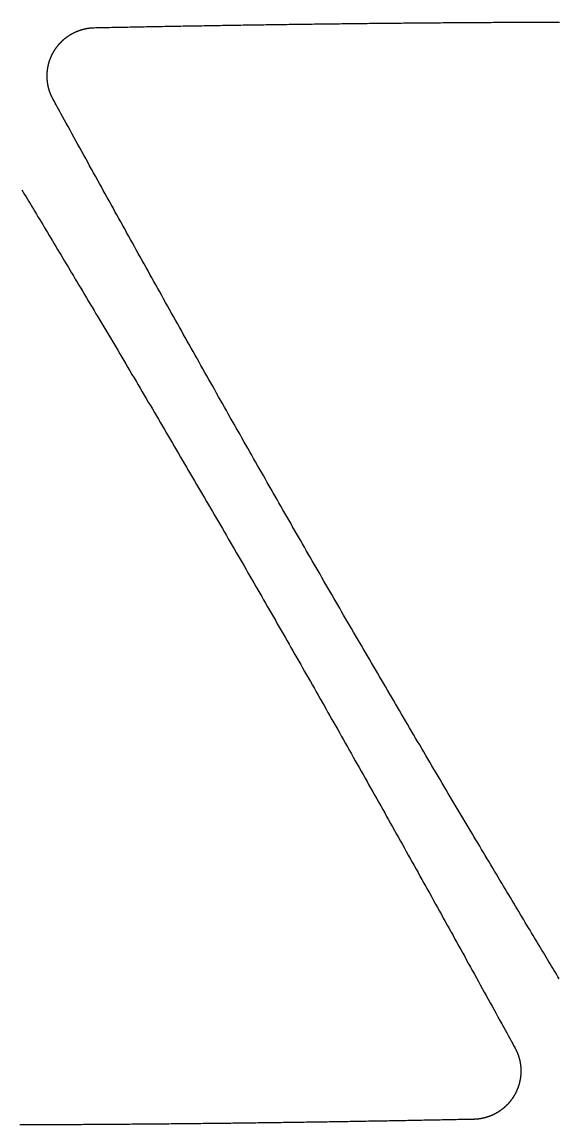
# Model space of a CAD drawing. Extents: x -3 to 136, y 0 to 121.
# Drawn here: x 52.1 to 64.88, y 62.04 to 88.28 of the extents above; entities that cross this region are included whole.
import ezdxf

# ---------------------------------------------------------------- set-up
doc = ezdxf.new("R2010")
doc.units = 0
doc.layers.get('0').update_dxf_attribs({"linetype": 'CONTINUOUS'})

msp = doc.modelspace()

# ---------------------------------------------------------------- linework, layer by layer
for points in [[(53.8164, 88.1485, 0), (53.8508, 88.1492, 0), (53.8991, 88.1502, 0), (53.955, 88.1513, 0), (54.0099, 88.1524, 0), (54.0647, 88.1535, 0), (54.12, 88.1546, 0), (54.1752, 88.1557, 0), (54.2303, 88.1568, 0), (54.2853, 88.1579, 0), (54.3402, 88.1589, 0), (54.3951, 88.16, 0), (54.4499, 88.1611, 0), (54.5048, 88.1622, 0), (54.5597, 88.1632, 0), (54.6146, 88.1643, 0), (54.6696, 88.1654, 0), (54.7246, 88.1664, 0), (54.7797, 88.1675, 0), (54.8346, 88.1685, 0), (54.8896, 88.1696, 0), (54.9446, 88.1706, 0), (54.9996, 88.1716, 0), (55.0545, 88.1727, 0), (55.1094, 88.1737, 0), (55.1644, 88.1747, 0), (55.2193, 88.1758, 0), (55.2742, 88.1768, 0), (55.3291, 88.1778, 0), (55.384, 88.1788, 0), (55.4389, 88.1798, 0), (55.4938, 88.1808, 0), (55.5487, 88.1818, 0), (55.6036, 88.1828, 0), (55.6585, 88.1838, 0), (55.7134, 88.1848, 0), (55.7683, 88.1857, 0), (55.8232, 88.1867, 0), (55.8781, 88.1877, 0), (55.9329, 88.1887, 0), (55.9878, 88.1896, 0), (56.0427, 88.1906, 0), (56.0976, 88.1915, 0), (56.1525, 88.1925, 0), (56.2074, 88.1934, 0), (56.2624, 88.1944, 0), (56.3173, 88.1953, 0), (56.3722, 88.1962, 0), (56.4271, 88.1972, 0), (56.4821, 88.1981, 0), (56.537, 88.199, 0), (56.592, 88.1999, 0), (56.6469, 88.2009, 0), (56.7018, 88.2018, 0), (56.7567, 88.2027, 0), (56.8116, 88.2036, 0), (56.8665, 88.2045, 0), (56.9214, 88.2054, 0), (56.9762, 88.2062, 0), (57.0311, 88.2071, 0), (57.0859, 88.208, 0), (57.1407, 88.2089, 0), (57.1955, 88.2097, 0), (57.2503, 88.2106, 0), (57.3051, 88.2115, 0), (57.3599, 88.2123, 0), (57.4146, 88.2132, 0), (57.4694, 88.214, 0), (57.5242, 88.2148, 0), (57.5789, 88.2157, 0), (57.6336, 88.2165, 0), (57.6883, 88.2173, 0), (57.7431, 88.2182, 0), (57.7978, 88.219, 0), (57.8525, 88.2198, 0), (57.9072, 88.2206, 0), (57.9618, 88.2214, 0), (58.0165, 88.2222, 0), (58.0712, 88.223, 0), (58.1258, 88.2238, 0), (58.1805, 88.2245, 0), (58.2351, 88.2253, 0), (58.2898, 88.2261, 0), (58.3444, 88.2269, 0), (58.3991, 88.2276, 0), (58.4537, 88.2284, 0), (58.5083, 88.2291, 0), (58.5629, 88.2299, 0), (58.6175, 88.2306, 0), (58.6721, 88.2314, 0), (58.7267, 88.2321, 0), (58.7813, 88.2328, 0), (58.8359, 88.2336, 0), (58.8905, 88.2343, 0), (58.9451, 88.235, 0), (58.9997, 88.2357, 0), (59.0543, 88.2364, 0), (59.1089, 88.2371, 0), (59.1635, 88.2378, 0), (59.218, 88.2385, 0), (59.2726, 88.2392, 0), (59.3272, 88.2399, 0), (59.3818, 88.2405, 0), (59.4363, 88.2412, 0), (59.4909, 88.2419, 0), (59.5455, 88.2425, 0), (59.6001, 88.2432, 0), (59.6546, 88.2438, 0), (59.7092, 88.2445, 0), (59.7638, 88.2451, 0), (59.8183, 88.2458, 0), (59.8729, 88.2464, 0), (59.9275, 88.247, 0), (59.9821, 88.2476, 0), (60.0367, 88.2483, 0), (60.0912, 88.2489, 0), (60.1458, 88.2495, 0), (60.2004, 88.2501, 0), (60.255, 88.2507, 0), (60.3096, 88.2513, 0), (60.3642, 88.2518, 0), (60.4188, 88.2524, 0), (60.4734, 88.253, 0), (60.528, 88.2536, 0), (60.5826, 88.2541, 0), (60.6372, 88.2547, 0), (60.6918, 88.2553, 0), (60.7465, 88.2558, 0), (60.8011, 88.2564, 0), (60.8557, 88.2569, 0), (60.9104, 88.2574, 0), (60.965, 88.258, 0), (61.0197, 88.2585, 0), (61.0743, 88.259, 0), (61.129, 88.2595, 0), (61.1837, 88.26, 0), (61.2384, 88.2605, 0), (61.293, 88.261, 0), (61.3477, 88.2615, 0), (61.4024, 88.262, 0), (61.4572, 88.2625, 0), (61.5119, 88.263, 0), (61.5666, 88.2634, 0), (61.6213, 88.2639, 0), (61.6761, 88.2644, 0), (61.7308, 88.2648, 0), (61.7856, 88.2653, 0), (61.8404, 88.2657, 0), (61.8952, 88.2662, 0), (61.95, 88.2666, 0), (62.0048, 88.267, 0), (62.0596, 88.2675, 0), (62.1144, 88.2679, 0), (62.1693, 88.2683, 0), (62.2241, 88.2687, 0), (62.279, 88.2691, 0), (62.3338, 88.2695, 0), (62.3887, 88.2699, 0), (62.4436, 88.2703, 0), (62.4985, 88.2707, 0), (62.5533, 88.2711, 0), (62.6081, 88.2714, 0), (62.6629, 88.2718, 0), (62.7176, 88.2722, 0), (62.7723, 88.2725, 0), (62.827, 88.2729, 0), (62.8816, 88.2732, 0), (62.9362, 88.2735, 0), (62.9908, 88.2739, 0), (63.0454, 88.2742, 0), (63.0999, 88.2745, 0), (63.1544, 88.2748, 0), (63.2089, 88.2752, 0), (63.2633, 88.2755, 0), (63.3178, 88.2758, 0), (63.3721, 88.2761, 0), (63.4265, 88.2763, 0), (63.4809, 88.2766, 0), (63.5352, 88.2769, 0), (63.5895, 88.2772, 0), (63.6437, 88.2774, 0), (63.698, 88.2777, 0), (63.7522, 88.278, 0), (63.8064, 88.2782, 0), (63.8605, 88.2785, 0), (63.9147, 88.2787, 0), (63.9688, 88.2789, 0), (64.0229, 88.2792, 0), (64.077, 88.2794, 0), (64.131, 88.2796, 0), (64.1851, 88.2798, 0), (64.2391, 88.28, 0), (64.2931, 88.2802, 0), (64.347, 88.2804, 0), (64.401, 88.2806, 0), (64.4549, 88.2808, 0), (64.5088, 88.281, 0), (64.5627, 88.2812, 0), (64.6165, 88.2813, 0), (64.6704, 88.2815, 0), (64.7242, 88.2817, 0), (64.778, 88.2818, 0), (64.8318, 88.282, 0), (64.8855, 88.2821, 0)], [(52.8333, 86.4486, 0), (52.8308, 86.4532, 0), (52.8283, 86.4578, 0), (52.8258, 86.4625, 0), (52.8233, 86.4672, 0), (52.8209, 86.4718, 0), (52.8184, 86.4765, 0), (52.816, 86.4812, 0), (52.8137, 86.4859, 0), (52.8113, 86.4907, 0), (52.809, 86.4954, 0), (52.8067, 86.5001, 0), (52.8044, 86.5049, 0), (52.8021, 86.5096, 0), (52.7999, 86.5144, 0), (52.7976, 86.5192, 0), (52.7954, 86.524, 0), (52.7933, 86.5288, 0), (52.7911, 86.5336, 0), (52.789, 86.5384, 0), (52.7869, 86.5432, 0), (52.7848, 86.5481, 0), (52.7827, 86.5529, 0), (52.7807, 86.5578, 0), (52.7786, 86.5626, 0), (52.7766, 86.5675, 0), (52.7747, 86.5724, 0), (52.7727, 86.5773, 0), (52.7708, 86.5822, 0), (52.7689, 86.5871, 0), (52.767, 86.592, 0), (52.7651, 86.597, 0), (52.7633, 86.6019, 0), (52.7615, 86.6069, 0), (52.7597, 86.6118, 0), (52.7579, 86.6168, 0), (52.7562, 86.6217, 0), (52.7545, 86.6267, 0), (52.7528, 86.6317, 0), (52.7511, 86.6367, 0), (52.7494, 86.6417, 0), (52.7478, 86.6467, 0), (52.7462, 86.6518, 0), (52.7446, 86.6568, 0), (52.743, 86.6618, 0), (52.7415, 86.6669, 0), (52.74, 86.6719, 0), (52.7385, 86.677, 0), (52.737, 86.682, 0), (52.7356, 86.6871, 0), (52.7342, 86.6922, 0), (52.7328, 86.6973, 0), (52.7314, 86.7024, 0), (52.73, 86.7075, 0), (52.7287, 86.7126, 0), (52.7274, 86.7177, 0), (52.7261, 86.7228, 0), (52.7249, 86.728, 0), (52.7236, 86.7331, 0), (52.7224, 86.7382, 0), (52.7212, 86.7434, 0), (52.7201, 86.7485, 0), (52.7189, 86.7537, 0), (52.7178, 86.7588, 0), (52.7167, 86.764, 0), (52.7157, 86.7691, 0), (52.7146, 86.7743, 0), (52.7136, 86.7795, 0), (52.7126, 86.7847, 0), (52.7117, 86.7899, 0), (52.7107, 86.795, 0), (52.7098, 86.8002, 0), (52.7089, 86.8054, 0), (52.708, 86.8106, 0), (52.7072, 86.8158, 0), (52.7063, 86.821, 0), (52.7055, 86.8262, 0), (52.7048, 86.8314, 0), (52.704, 86.8367, 0), (52.7033, 86.8419, 0), (52.7026, 86.8471, 0), (52.7019, 86.8523, 0), (52.7012, 86.8576, 0), (52.7006, 86.8628, 0), (52.7, 86.868, 0), (52.6994, 86.8733, 0), (52.6989, 86.8785, 0), (52.6983, 86.8837, 0), (52.6978, 86.889, 0), (52.6973, 86.8942, 0), (52.6969, 86.8995, 0), (52.6964, 86.9047, 0), (52.696, 86.91, 0), (52.6956, 86.9153, 0), (52.6952, 86.9205, 0), (52.6949, 86.9258, 0), (52.6946, 86.931, 0), (52.6943, 86.9363, 0), (52.694, 86.9416, 0), (52.6938, 86.9468, 0), (52.6935, 86.9521, 0), (52.6934, 86.9574, 0), (52.6932, 86.9627, 0), (52.693, 86.9679, 0), (52.6929, 86.9732, 0), (52.6928, 86.9785, 0), (52.6927, 86.9838, 0), (52.6927, 86.989, 0), (52.6926, 86.9943, 0), (52.6926, 86.9996, 0), (52.6927, 87.0049, 0), (52.6927, 87.0102, 0), (52.6928, 87.0154, 0), (52.6929, 87.0207, 0), (52.693, 87.026, 0), (52.6931, 87.0312, 0), (52.6933, 87.0365, 0), (52.6935, 87.0418, 0), (52.6937, 87.0471, 0), (52.6939, 87.0523, 0), (52.6942, 87.0576, 0), (52.6945, 87.0628, 0), (52.6948, 87.0681, 0), (52.6951, 87.0733, 0), (52.6955, 87.0786, 0), (52.6959, 87.0839, 0), (52.6963, 87.0891, 0), (52.6967, 87.0943, 0), (52.6972, 87.0996, 0), (52.6976, 87.1048, 0), (52.6981, 87.1101, 0), (52.6987, 87.1153, 0), (52.6992, 87.1205, 0), (52.6998, 87.1258, 0), (52.7004, 87.131, 0), (52.701, 87.1362, 0), (52.7017, 87.1414, 0), (52.7023, 87.1466, 0), (52.703, 87.1519, 0), (52.7037, 87.1571, 0), (52.7045, 87.1623, 0), (52.7053, 87.1675, 0), (52.706, 87.1727, 0), (52.7069, 87.1779, 0), (52.7077, 87.1831, 0), (52.7085, 87.1882, 0), (52.7094, 87.1934, 0), (52.7103, 87.1986, 0), (52.7113, 87.2038, 0), (52.7122, 87.2089, 0), (52.7132, 87.2141, 0), (52.7142, 87.2193, 0), (52.7152, 87.2244, 0), (52.7163, 87.2296, 0), (52.7173, 87.2347, 0), (52.7184, 87.2399, 0), (52.7196, 87.245, 0), (52.7207, 87.2501, 0), (52.7219, 87.2553, 0), (52.7231, 87.2604, 0), (52.7243, 87.2655, 0), (52.7255, 87.2706, 0), (52.7268, 87.2757, 0), (52.728, 87.2808, 0), (52.7294, 87.2859, 0), (52.7307, 87.291, 0), (52.732, 87.2961, 0), (52.7334, 87.3011, 0), (52.7348, 87.3062, 0), (52.7362, 87.3113, 0), (52.7377, 87.3163, 0), (52.7391, 87.3214, 0), (52.7406, 87.3264, 0), (52.7422, 87.3315, 0), (52.7437, 87.3365, 0), (52.7453, 87.3415, 0), (52.7468, 87.3466, 0), (52.7484, 87.3516, 0), (52.7501, 87.3566, 0), (52.7517, 87.3616, 0), (52.7534, 87.3666, 0), (52.7551, 87.3716, 0), (52.7568, 87.3765, 0), (52.7586, 87.3815, 0), (52.7604, 87.3865, 0), (52.7621, 87.3914, 0), (52.764, 87.3964, 0), (52.7658, 87.4013, 0), (52.7677, 87.4063, 0), (52.7695, 87.4112, 0), (52.7715, 87.4161, 0), (52.7734, 87.421, 0), (52.7753, 87.4259, 0), (52.7773, 87.4308, 0), (52.7793, 87.4357, 0), (52.7813, 87.4406, 0), (52.7834, 87.4455, 0), (52.7854, 87.4503, 0), (52.7875, 87.4552, 0), (52.7896, 87.46, 0), (52.7918, 87.4648, 0), (52.7939, 87.4696, 0), (52.7961, 87.4744, 0), (52.7983, 87.4792, 0), (52.8005, 87.484, 0), (52.8027, 87.4888, 0), (52.805, 87.4935, 0), (52.8073, 87.4983, 0), (52.8096, 87.503, 0), (52.8119, 87.5078, 0), (52.8142, 87.5125, 0), (52.8166, 87.5172, 0), (52.819, 87.5219, 0), (52.8214, 87.5266, 0), (52.8238, 87.5312, 0), (52.8263, 87.5359, 0), (52.8287, 87.5405, 0), (52.8312, 87.5452, 0), (52.8337, 87.5498, 0), (52.8363, 87.5544, 0), (52.8388, 87.559, 0), (52.8414, 87.5636, 0), (52.844, 87.5682, 0), (52.8466, 87.5727, 0), (52.8492, 87.5773, 0), (52.8519, 87.5818, 0), (52.8546, 87.5863, 0), (52.8573, 87.5908, 0), (52.86, 87.5953, 0), (52.8627, 87.5998, 0), (52.8655, 87.6043, 0), (52.8683, 87.6088, 0), (52.8711, 87.6132, 0), (52.8739, 87.6177, 0), (52.8767, 87.6221, 0), (52.8796, 87.6265, 0), (52.8825, 87.6309, 0), (52.8854, 87.6353, 0), (52.8883, 87.6397, 0), (52.8912, 87.644, 0), (52.8942, 87.6484, 0), (52.8971, 87.6527, 0), (52.9001, 87.657, 0), (52.9032, 87.6613, 0), (52.9062, 87.6656, 0), (52.9093, 87.6699, 0), (52.9123, 87.6741, 0), (52.9154, 87.6784, 0), (52.9186, 87.6826, 0), (52.9217, 87.6868, 0), (52.9248, 87.6911, 0), (52.928, 87.6952, 0), (52.9312, 87.6994, 0), (52.9344, 87.7036, 0), (52.9377, 87.7077, 0), (52.9409, 87.7119, 0), (52.9442, 87.716, 0), (52.9475, 87.7201, 0), (52.9508, 87.7242, 0), (52.9541, 87.7283, 0), (52.9575, 87.7323, 0), (52.9608, 87.7364, 0), (52.9642, 87.7404, 0), (52.9676, 87.7444, 0), (52.971, 87.7484, 0), (52.9745, 87.7524, 0), (52.9779, 87.7564, 0), (52.9814, 87.7604, 0), (52.9849, 87.7643, 0), (52.9884, 87.7682, 0), (52.992, 87.7721, 0), (52.9955, 87.776, 0), (52.9991, 87.7799, 0), (53.0027, 87.7838, 0), (53.0063, 87.7876, 0), (53.0099, 87.7915, 0), (53.0135, 87.7953, 0), (53.0172, 87.7991, 0), (53.0209, 87.8029, 0), (53.0246, 87.8066, 0), (53.0283, 87.8104, 0), (53.032, 87.8141, 0), (53.0358, 87.8178, 0), (53.0395, 87.8215, 0), (53.0433, 87.8252, 0), (53.0471, 87.8289, 0), (53.0509, 87.8325, 0), (53.0548, 87.8362, 0), (53.0586, 87.8398, 0), (53.0625, 87.8434, 0), (53.0663, 87.8469, 0), (53.0702, 87.8505, 0), (53.0741, 87.854, 0), (53.0781, 87.8575, 0), (53.082, 87.861, 0), (53.0859, 87.8645, 0), (53.0899, 87.868, 0), (53.0939, 87.8714, 0), (53.0979, 87.8748, 0), (53.1019, 87.8782, 0), (53.1059, 87.8816, 0), (53.11, 87.885, 0), (53.114, 87.8883, 0), (53.1181, 87.8917, 0), (53.1222, 87.895, 0), (53.1263, 87.8983, 0), (53.1304, 87.9015, 0), (53.1346, 87.9048, 0), (53.1387, 87.908, 0), (53.1429, 87.9112, 0), (53.147, 87.9144, 0), (53.1512, 87.9176, 0), (53.1554, 87.9208, 0), (53.1596, 87.9239, 0), (53.1639, 87.927, 0), (53.1681, 87.9301, 0), (53.1724, 87.9332, 0), (53.1767, 87.9363, 0), (53.181, 87.9393, 0), (53.1853, 87.9423, 0), (53.1896, 87.9453, 0), (53.1939, 87.9483, 0), (53.1982, 87.9513, 0), (53.2026, 87.9542, 0), (53.207, 87.9571, 0), (53.2114, 87.96, 0), (53.2157, 87.9629, 0), (53.2202, 87.9658, 0), (53.2246, 87.9686, 0), (53.229, 87.9714, 0), (53.2335, 87.9742, 0), (53.2379, 87.977, 0), (53.2424, 87.9798, 0), (53.2469, 87.9825, 0), (53.2514, 87.9852, 0), (53.2559, 87.9879, 0), (53.2604, 87.9906, 0), (53.265, 87.9933, 0), (53.2695, 87.9959, 0), (53.2741, 87.9985, 0), (53.2787, 88.0011, 0), (53.2832, 88.0037, 0), (53.2878, 88.0062, 0), (53.2925, 88.0088, 0), (53.2971, 88.0113, 0), (53.3017, 88.0138, 0), (53.3064, 88.0162, 0), (53.311, 88.0187, 0), (53.3157, 88.0211, 0), (53.3204, 88.0235, 0), (53.3251, 88.0259, 0), (53.3298, 88.0283, 0), (53.3345, 88.0306, 0), (53.3392, 88.0329, 0), (53.344, 88.0352, 0), (53.3487, 88.0375, 0), (53.3535, 88.0398, 0), (53.3583, 88.042, 0), (53.3631, 88.0442, 0), (53.3679, 88.0464, 0), (53.3727, 88.0486, 0), (53.3775, 88.0507, 0), (53.3823, 88.0529, 0), (53.3872, 88.055, 0), (53.392, 88.0571, 0), (53.3969, 88.0591, 0), (53.4017, 88.0612, 0), (53.4066, 88.0632, 0), (53.4115, 88.0652, 0), (53.4164, 88.0671, 0), (53.4213, 88.0691, 0), (53.4262, 88.071, 0), (53.4311, 88.0729, 0), (53.436, 88.0748, 0), (53.441, 88.0766, 0), (53.4459, 88.0785, 0), (53.4509, 88.0803, 0), (53.4558, 88.0821, 0), (53.4608, 88.0838, 0), (53.4657, 88.0856, 0), (53.4707, 88.0873, 0), (53.4757, 88.089, 0), (53.4807, 88.0907, 0), (53.4857, 88.0923, 0), (53.4907, 88.0939, 0), (53.4957, 88.0955, 0), (53.5007, 88.0971, 0), (53.5057, 88.0987, 0), (53.5108, 88.1002, 0), (53.5158, 88.1017, 0), (53.5209, 88.1032, 0), (53.5259, 88.1046, 0), (53.531, 88.1061, 0), (53.536, 88.1075, 0), (53.5411, 88.1089, 0), (53.5462, 88.1102, 0), (53.5513, 88.1116, 0), (53.5564, 88.1129, 0), (53.5614, 88.1142, 0), (53.5665, 88.1155, 0), (53.5717, 88.1167, 0), (53.5768, 88.118, 0), (53.5819, 88.1192, 0), (53.587, 88.1203, 0), (53.5921, 88.1215, 0), (53.5973, 88.1226, 0), (53.6024, 88.1237, 0), (53.6075, 88.1248, 0), (53.6127, 88.1259, 0), (53.6178, 88.1269, 0), (53.623, 88.1279, 0), (53.6282, 88.1289, 0), (53.6333, 88.1299, 0), (53.6385, 88.1308, 0), (53.6437, 88.1317, 0), (53.6488, 88.1326, 0), (53.654, 88.1335, 0), (53.6592, 88.1343, 0), (53.6644, 88.1352, 0), (53.6696, 88.136, 0), (53.6748, 88.1367, 0), (53.68, 88.1375, 0), (53.6852, 88.1382, 0), (53.6904, 88.1389, 0), (53.6956, 88.1396, 0), (53.7009, 88.1402, 0), (53.7061, 88.1409, 0), (53.7113, 88.1415, 0), (53.7165, 88.1421, 0), (53.7218, 88.1426, 0), (53.727, 88.1431, 0), (53.7323, 88.1437, 0), (53.7375, 88.1441, 0), (53.7427, 88.1446, 0), (53.748, 88.145, 0), (53.7532, 88.1455, 0), (53.7585, 88.1458, 0), (53.7637, 88.1462, 0), (53.769, 88.1465, 0), (53.7743, 88.1469, 0), (53.7795, 88.1471, 0), (53.7848, 88.1474, 0), (53.7901, 88.1477, 0), (53.7953, 88.1479, 0), (53.8006, 88.1481, 0), (53.8059, 88.1482, 0), (53.8111, 88.1484, 0), (53.8164, 88.1485, 0)], [(64.8812, 65.5187, 0), (64.8522, 65.5668, 0), (64.8227, 65.6157, 0), (64.7928, 65.6653, 0), (64.7625, 65.7155, 0), (64.7318, 65.7665, 0), (64.7007, 65.8181, 0), (64.6691, 65.8704, 0), (64.6372, 65.9234, 0), (64.6048, 65.9771, 0), (64.5721, 66.0314, 0), (64.539, 66.0864, 0), (64.5055, 66.1421, 0), (64.4716, 66.1983, 0), (64.4374, 66.2553, 0), (64.4028, 66.3128, 0), (64.3678, 66.371, 0), (64.3324, 66.4297, 0), (64.2967, 66.4891, 0), (64.2606, 66.5491, 0), (64.2242, 66.6097, 0), (64.1874, 66.6709, 0), (64.1503, 66.7327, 0), (64.1129, 66.795, 0), (64.0751, 66.8579, 0), (64.037, 66.9214, 0), (63.9986, 66.9854, 0), (63.9598, 67.05, 0), (63.9207, 67.1152, 0), (63.8813, 67.1808, 0), (63.8416, 67.247, 0), (63.8016, 67.3138, 0), (63.7613, 67.381, 0), (63.7207, 67.4488, 0), (63.6798, 67.517, 0), (63.6386, 67.5858, 0), (63.5972, 67.6551, 0), (63.5554, 67.7248, 0), (63.5134, 67.795, 0), (63.4711, 67.8657, 0), (63.4285, 67.9369, 0), (63.3857, 68.0085, 0), (63.3426, 68.0806, 0), (63.2993, 68.1531, 0), (63.2557, 68.2261, 0), (63.2119, 68.2995, 0), (63.1678, 68.3733, 0), (63.1235, 68.4476, 0), (63.0789, 68.5222, 0), (63.0341, 68.5973, 0), (62.9891, 68.6728, 0), (62.9439, 68.7487, 0), (62.8984, 68.8249, 0), (62.8528, 68.9016, 0), (62.8069, 68.9786, 0), (62.7608, 69.056, 0), (62.7146, 69.1337, 0), (62.6681, 69.2118, 0), (62.6214, 69.2903, 0), (62.5746, 69.3691, 0), (62.5275, 69.4482, 0), (62.4803, 69.5277, 0), (62.4329, 69.6075, 0), (62.3853, 69.6876, 0), (62.3376, 69.768, 0), (62.2897, 69.8487, 0), (62.2416, 69.9297, 0), (62.1934, 70.011, 0), (62.1451, 70.0926, 0), (62.0965, 70.1745, 0), (62.0479, 70.2567, 0), (61.9991, 70.3391, 0), (61.9502, 70.4217, 0), (61.9014, 70.5043, 0), (61.8526, 70.5868, 0), (61.8038, 70.6692, 0), (61.7551, 70.7516, 0), (61.7065, 70.834, 0), (61.6579, 70.9162, 0), (61.6094, 70.9985, 0), (61.5609, 71.0806, 0), (61.5125, 71.1627, 0), (61.4641, 71.2448, 0), (61.4158, 71.3268, 0), (61.3675, 71.4088, 0), (61.3193, 71.4907, 0), (61.2711, 71.5726, 0), (61.2229, 71.6544, 0), (61.1748, 71.7361, 0), (61.1268, 71.8179, 0), (61.0788, 71.8995, 0), (61.0309, 71.9812, 0), (60.9829, 72.0628, 0), (60.9351, 72.1443, 0), (60.8872, 72.2259, 0), (60.8395, 72.3073, 0), (60.7917, 72.3888, 0), (60.744, 72.4702, 0), (60.6964, 72.5515, 0), (60.6487, 72.6329, 0), (60.6012, 72.7142, 0), (60.5536, 72.7954, 0), (60.5061, 72.8767, 0), (60.4587, 72.9579, 0), (60.4112, 73.039, 0), (60.3638, 73.1202, 0), (60.3165, 73.2013, 0), (60.2691, 73.2824, 0), (60.2219, 73.3635, 0), (60.1746, 73.4445, 0), (60.1274, 73.5255, 0), (60.0802, 73.6066, 0), (60.033, 73.6875, 0), (59.9859, 73.7685, 0), (59.9388, 73.8494, 0), (59.8917, 73.9304, 0), (59.8447, 74.0113, 0), (59.7977, 74.0922, 0), (59.7507, 74.173, 0), (59.7037, 74.2539, 0), (59.6568, 74.3348, 0), (59.6099, 74.4156, 0), (59.563, 74.4964, 0), (59.5162, 74.5772, 0), (59.4694, 74.6581, 0), (59.4226, 74.7389, 0), (59.3758, 74.8197, 0), (59.329, 74.9005, 0), (59.2823, 74.9813, 0), (59.2356, 75.0621, 0), (59.1889, 75.1428, 0), (59.1422, 75.2236, 0), (59.0955, 75.3044, 0), (59.0489, 75.3852, 0), (59.0023, 75.466, 0), (58.9557, 75.5468, 0), (58.9091, 75.6276, 0), (58.8625, 75.7084, 0), (58.816, 75.7892, 0), (58.7695, 75.87, 0), (58.7229, 75.9509, 0), (58.6764, 76.0317, 0), (58.6299, 76.1126, 0), (58.5834, 76.1934, 0), (58.537, 76.2743, 0), (58.4905, 76.3552, 0), (58.4441, 76.4361, 0), (58.3976, 76.517, 0), (58.3512, 76.598, 0), (58.3048, 76.6789, 0), (58.2584, 76.7599, 0), (58.212, 76.8409, 0), (58.1656, 76.9219, 0), (58.1192, 77.003, 0), (58.0728, 77.0841, 0), (58.0264, 77.1652, 0), (57.9801, 77.2463, 0), (57.9337, 77.3274, 0), (57.8873, 77.4086, 0), (57.841, 77.4898, 0), (57.7946, 77.571, 0), (57.7482, 77.6523, 0), (57.7019, 77.7336, 0), (57.6555, 77.8149, 0), (57.6092, 77.8963, 0), (57.5628, 77.9777, 0), (57.5164, 78.0591, 0), (57.4701, 78.1406, 0), (57.4237, 78.2221, 0), (57.3773, 78.3037, 0), (57.331, 78.3853, 0), (57.2846, 78.4669, 0), (57.2382, 78.5486, 0), (57.1918, 78.6303, 0), (57.1454, 78.7121, 0), (57.099, 78.7939, 0), (57.0526, 78.8758, 0), (57.0062, 78.9577, 0), (56.9598, 79.0396, 0), (56.9133, 79.1217, 0), (56.8669, 79.2037, 0), (56.8204, 79.2858, 0), (56.774, 79.368, 0), (56.7275, 79.4502, 0), (56.681, 79.5325, 0), (56.6345, 79.6148, 0), (56.588, 79.6972, 0), (56.5414, 79.7797, 0), (56.4949, 79.8622, 0), (56.4483, 79.9448, 0), (56.4017, 80.0274, 0), (56.3551, 80.1101, 0), (56.3085, 80.1929, 0), (56.2619, 80.2757, 0), (56.2152, 80.3586, 0), (56.1686, 80.4416, 0), (56.1219, 80.5246, 0), (56.0751, 80.6077, 0), (56.0284, 80.6909, 0), (55.9817, 80.7741, 0), (55.9349, 80.8574, 0), (55.8881, 80.9408, 0), (55.8413, 81.0243, 0), (55.7944, 81.1078, 0), (55.7475, 81.1914, 0), (55.7006, 81.2751, 0), (55.6537, 81.3589, 0), (55.6069, 81.4425, 0), (55.5601, 81.5262, 0), (55.5133, 81.6097, 0), (55.4666, 81.6933, 0), (55.4199, 81.7767, 0), (55.3733, 81.8602, 0), (55.3267, 81.9436, 0), (55.2802, 82.0269, 0), (55.2337, 82.1102, 0), (55.1872, 82.1935, 0), (55.1407, 82.2768, 0), (55.0943, 82.36, 0), (55.0479, 82.4433, 0), (55.0015, 82.5265, 0), (54.9552, 82.6097, 0), (54.9089, 82.6929, 0), (54.8625, 82.7761, 0), (54.8163, 82.8593, 0), (54.77, 82.9425, 0), (54.7237, 83.0257, 0), (54.6775, 83.1089, 0), (54.6312, 83.1921, 0), (54.585, 83.2754, 0), (54.5387, 83.3586, 0), (54.4925, 83.4419, 0), (54.4463, 83.5253, 0), (54.4001, 83.6086, 0), (54.3538, 83.692, 0), (54.3076, 83.7754, 0), (54.2613, 83.8589, 0), (54.2151, 83.9424, 0), (54.1688, 84.026, 0), (54.1225, 84.1096, 0), (54.0762, 84.1932, 0), (54.0299, 84.277, 0), (53.9836, 84.3608, 0), (53.9372, 84.4446, 0), (53.8908, 84.5285, 0), (53.8444, 84.6125, 0), (53.798, 84.6966, 0), (53.7515, 84.7808, 0), (53.705, 84.865, 0), (53.6585, 84.9493, 0), (53.6119, 85.0338, 0), (53.5653, 85.1183, 0), (53.5186, 85.2029, 0), (53.4719, 85.2876, 0), (53.4252, 85.3724, 0), (53.3784, 85.4574, 0), (53.3316, 85.5424, 0), (53.2847, 85.6276, 0), (53.2381, 85.7123, 0), (53.1928, 85.7945, 0), (53.1492, 85.8739, 0), (53.1073, 85.9499, 0), (53.0676, 86.0222, 0), (53.0301, 86.0904, 0), (52.9952, 86.154, 0), (52.963, 86.2126, 0), (52.9337, 86.2658, 0), (52.9077, 86.3132, 0), (52.8851, 86.3543, 0), (52.8661, 86.3889, 0), (52.851, 86.4164, 0), (52.84, 86.4364, 0), (52.8333, 86.4486, 0)], [(52.0904, 84.29, 0), (52.1235, 84.235, 0), (52.157, 84.1794, 0), (52.1909, 84.1231, 0), (52.2252, 84.0662, 0), (52.2598, 84.0086, 0), (52.2948, 83.9505, 0), (52.3301, 83.8917, 0), (52.3659, 83.8323, 0), (52.4019, 83.7723, 0), (52.4383, 83.7117, 0), (52.4751, 83.6505, 0), (52.5122, 83.5887, 0), (52.5497, 83.5264, 0), (52.5875, 83.4635, 0), (52.6256, 83.4, 0), (52.664, 83.336, 0), (52.7028, 83.2714, 0), (52.7418, 83.2063, 0), (52.7812, 83.1406, 0), (52.8209, 83.0744, 0), (52.8609, 83.0076, 0), (52.9012, 82.9404, 0), (52.9418, 82.8726, 0), (52.9827, 82.8044, 0), (53.0239, 82.7356, 0), (53.0654, 82.6664, 0), (53.1071, 82.5966, 0), (53.1492, 82.5264, 0), (53.1915, 82.4557, 0), (53.234, 82.3845, 0), (53.2768, 82.3129, 0), (53.3199, 82.2408, 0), (53.3633, 82.1683, 0), (53.4069, 82.0953, 0), (53.4507, 82.0219, 0), (53.4948, 81.9481, 0), (53.5391, 81.8739, 0), (53.5836, 81.7992, 0), (53.6284, 81.7241, 0), (53.6734, 81.6486, 0), (53.7187, 81.5728, 0), (53.7641, 81.4965, 0), (53.8098, 81.4199, 0), (53.8556, 81.3429, 0), (53.9017, 81.2655, 0), (53.948, 81.1877, 0), (53.9945, 81.1096, 0), (54.0411, 81.0312, 0), (54.088, 80.9524, 0), (54.135, 80.8732, 0), (54.1823, 80.7938, 0), (54.2297, 80.714, 0), (54.2772, 80.6339, 0), (54.325, 80.5534, 0), (54.3729, 80.4727, 0), (54.4209, 80.3917, 0), (54.4691, 80.3104, 0), (54.5175, 80.2288, 0), (54.566, 80.1469, 0), (54.6147, 80.0648, 0), (54.6635, 79.9824, 0), (54.7123, 79.8997, 0), (54.7612, 79.8172, 0), (54.81, 79.7347, 0), (54.8587, 79.6522, 0), (54.9074, 79.5698, 0), (54.9561, 79.4875, 0), (55.0046, 79.4052, 0), (55.0532, 79.323, 0), (55.1017, 79.2408, 0), (55.1501, 79.1587, 0), (55.1985, 79.0766, 0), (55.2468, 78.9946, 0), (55.2951, 78.9126, 0), (55.3433, 78.8307, 0), (55.3915, 78.7489, 0), (55.4396, 78.6671, 0), (55.4877, 78.5853, 0), (55.5358, 78.5036, 0), (55.5837, 78.4219, 0), (55.6317, 78.3402, 0), (55.6796, 78.2586, 0), (55.7275, 78.1771, 0), (55.7753, 78.0956, 0), (55.8231, 78.0141, 0), (55.8708, 77.9327, 0), (55.9185, 77.8513, 0), (55.9662, 77.7699, 0), (56.0138, 77.6886, 0), (56.0614, 77.6073, 0), (56.1089, 77.526, 0), (56.1564, 77.4448, 0), (56.2039, 77.3635, 0), (56.2513, 77.2824, 0), (56.2987, 77.2012, 0), (56.3461, 77.1201, 0), (56.3934, 77.039, 0), (56.4407, 76.9579, 0), (56.488, 76.8769, 0), (56.5352, 76.7959, 0), (56.5824, 76.7149, 0), (56.6295, 76.6339, 0), (56.6767, 76.5529, 0), (56.7238, 76.472, 0), (56.7708, 76.3911, 0), (56.8179, 76.3102, 0), (56.8649, 76.2293, 0), (56.9119, 76.1484, 0), (56.9588, 76.0675, 0), (57.0057, 75.9867, 0), (57.0526, 75.9058, 0), (57.0995, 75.825, 0), (57.1464, 75.7442, 0), (57.1932, 75.6634, 0), (57.24, 75.5825, 0), (57.2868, 75.5017, 0), (57.3335, 75.421, 0), (57.3803, 75.3402, 0), (57.427, 75.2594, 0), (57.4737, 75.1786, 0), (57.5204, 75.0978, 0), (57.567, 75.017, 0), (57.6136, 74.9362, 0), (57.6603, 74.8554, 0), (57.7069, 74.7746, 0), (57.7534, 74.6938, 0), (57.8, 74.613, 0), (57.8466, 74.5322, 0), (57.8931, 74.4514, 0), (57.9396, 74.3705, 0), (57.9861, 74.2897, 0), (58.0326, 74.2088, 0), (58.0791, 74.128, 0), (58.1256, 74.0471, 0), (58.172, 73.9662, 0), (58.2185, 73.8853, 0), (58.2649, 73.8044, 0), (58.3113, 73.7234, 0), (58.3578, 73.6425, 0), (58.4042, 73.5615, 0), (58.4506, 73.4805, 0), (58.497, 73.3995, 0), (58.5434, 73.3184, 0), (58.5897, 73.2374, 0), (58.6361, 73.1563, 0), (58.6825, 73.0751, 0), (58.7289, 72.994, 0), (58.7752, 72.9128, 0), (58.8216, 72.8316, 0), (58.868, 72.7504, 0), (58.9143, 72.6691, 0), (58.9607, 72.5878, 0), (59.007, 72.5065, 0), (59.0534, 72.4251, 0), (59.0998, 72.3437, 0), (59.1461, 72.2623, 0), (59.1925, 72.1808, 0), (59.2388, 72.0993, 0), (59.2852, 72.0177, 0), (59.3316, 71.9361, 0), (59.378, 71.8545, 0), (59.4243, 71.7728, 0), (59.4707, 71.6911, 0), (59.5171, 71.6093, 0), (59.5635, 71.5275, 0), (59.6099, 71.4456, 0), (59.6564, 71.3637, 0), (59.7028, 71.2818, 0), (59.7492, 71.1998, 0), (59.7957, 71.1177, 0), (59.8421, 71.0356, 0), (59.8886, 70.9534, 0), (59.9351, 70.8712, 0), (59.9816, 70.7889, 0), (60.0281, 70.7066, 0), (60.0746, 70.6242, 0), (60.1211, 70.5417, 0), (60.1677, 70.4592, 0), (60.2142, 70.3766, 0), (60.2608, 70.294, 0), (60.3074, 70.2113, 0), (60.354, 70.1285, 0), (60.4007, 70.0457, 0), (60.4473, 69.9628, 0), (60.494, 69.8799, 0), (60.5407, 69.7968, 0), (60.5874, 69.7137, 0), (60.6341, 69.6305, 0), (60.6809, 69.5473, 0), (60.7277, 69.464, 0), (60.7745, 69.3806, 0), (60.8213, 69.2971, 0), (60.8682, 69.2136, 0), (60.915, 69.13, 0), (60.9619, 69.0463, 0), (61.0088, 68.9626, 0), (61.0557, 68.8789, 0), (61.1025, 68.7953, 0), (61.1492, 68.7117, 0), (61.196, 68.6282, 0), (61.2426, 68.5447, 0), (61.2892, 68.4613, 0), (61.3358, 68.3779, 0), (61.3824, 68.2945, 0), (61.4289, 68.2112, 0), (61.4754, 68.1279, 0), (61.5218, 68.0446, 0), (61.5683, 67.9614, 0), (61.6147, 67.8781, 0), (61.661, 67.7949, 0), (61.7074, 67.7117, 0), (61.7537, 67.6285, 0), (61.8, 67.5453, 0), (61.8463, 67.4621, 0), (61.8926, 67.3789, 0), (61.9388, 67.2957, 0), (61.9851, 67.2125, 0), (62.0313, 67.1293, 0), (62.0776, 67.046, 0), (62.1238, 66.9628, 0), (62.17, 66.8795, 0), (62.2163, 66.7962, 0), (62.2625, 66.7128, 0), (62.3087, 66.6294, 0), (62.355, 66.546, 0), (62.4012, 66.4625, 0), (62.4475, 66.379, 0), (62.4938, 66.2955, 0), (62.54, 66.2119, 0), (62.5863, 66.1282, 0), (62.6327, 66.0445, 0), (62.679, 65.9607, 0), (62.7254, 65.8768, 0), (62.7717, 65.7929, 0), (62.8181, 65.7089, 0), (62.8646, 65.6248, 0), (62.9111, 65.5406, 0), (62.9576, 65.4564, 0), (63.0041, 65.3721, 0), (63.0507, 65.2876, 0), (63.0973, 65.2031, 0), (63.1439, 65.1185, 0), (63.1906, 65.0338, 0), (63.2374, 64.949, 0), (63.2841, 64.864, 0), (63.331, 64.779, 0), (63.3779, 64.6938, 0), (63.4245, 64.6092, 0), (63.4697, 64.5269, 0), (63.5134, 64.4475, 0), (63.5552, 64.3715, 0), (63.595, 64.2992, 0), (63.6324, 64.231, 0), (63.6674, 64.1675, 0), (63.6996, 64.1089, 0), (63.7288, 64.0557, 0), (63.7549, 64.0083, 0), (63.7775, 63.9671, 0), (63.7965, 63.9325, 0), (63.8116, 63.905, 0), (63.8226, 63.885, 0), (63.8293, 63.8729, 0)], [(63.8293, 63.8729, 0), (63.8318, 63.8682, 0), (63.8343, 63.8636, 0), (63.8368, 63.8589, 0), (63.8393, 63.8543, 0), (63.8417, 63.8496, 0), (63.8441, 63.8449, 0), (63.8465, 63.8402, 0), (63.8489, 63.8355, 0), (63.8513, 63.8308, 0), (63.8536, 63.826, 0), (63.8559, 63.8213, 0), (63.8582, 63.8166, 0), (63.8605, 63.8118, 0), (63.8627, 63.807, 0), (63.8649, 63.8022, 0), (63.8671, 63.7975, 0), (63.8693, 63.7927, 0), (63.8715, 63.7878, 0), (63.8736, 63.783, 0), (63.8757, 63.7782, 0), (63.8778, 63.7734, 0), (63.8798, 63.7685, 0), (63.8819, 63.7636, 0), (63.8839, 63.7588, 0), (63.8859, 63.7539, 0), (63.8879, 63.749, 0), (63.8898, 63.7441, 0), (63.8918, 63.7392, 0), (63.8937, 63.7343, 0), (63.8956, 63.7294, 0), (63.8974, 63.7245, 0), (63.8992, 63.7195, 0), (63.9011, 63.7146, 0), (63.9029, 63.7096, 0), (63.9046, 63.7046, 0), (63.9064, 63.6997, 0), (63.9081, 63.6947, 0), (63.9098, 63.6897, 0), (63.9115, 63.6847, 0), (63.9131, 63.6797, 0), (63.9148, 63.6747, 0), (63.9164, 63.6697, 0), (63.9179, 63.6646, 0), (63.9195, 63.6596, 0), (63.921, 63.6546, 0), (63.9226, 63.6495, 0), (63.9241, 63.6444, 0), (63.9255, 63.6394, 0), (63.927, 63.6343, 0), (63.9284, 63.6292, 0), (63.9298, 63.6241, 0), (63.9312, 63.619, 0), (63.9325, 63.6139, 0), (63.9338, 63.6088, 0), (63.9351, 63.6037, 0), (63.9364, 63.5986, 0), (63.9377, 63.5935, 0), (63.9389, 63.5883, 0), (63.9401, 63.5832, 0), (63.9413, 63.578, 0), (63.9425, 63.5729, 0), (63.9436, 63.5678, 0), (63.9447, 63.5626, 0), (63.9458, 63.5574, 0), (63.9469, 63.5523, 0), (63.9479, 63.5471, 0), (63.9489, 63.5419, 0), (63.9499, 63.5368, 0), (63.9509, 63.5316, 0), (63.9518, 63.5264, 0), (63.9528, 63.5212, 0), (63.9537, 63.516, 0), (63.9545, 63.5108, 0), (63.9554, 63.5056, 0), (63.9562, 63.5004, 0), (63.957, 63.4952, 0), (63.9578, 63.49, 0), (63.9585, 63.4848, 0), (63.9593, 63.4795, 0), (63.96, 63.4743, 0), (63.9607, 63.4691, 0), (63.9613, 63.4639, 0), (63.9619, 63.4586, 0), (63.9626, 63.4534, 0), (63.9631, 63.4482, 0), (63.9637, 63.4429, 0), (63.9642, 63.4377, 0), (63.9647, 63.4324, 0), (63.9652, 63.4272, 0), (63.9657, 63.4219, 0), (63.9661, 63.4167, 0), (63.9666, 63.4114, 0), (63.9669, 63.4062, 0), (63.9673, 63.4009, 0), (63.9677, 63.3956, 0), (63.968, 63.3904, 0), (63.9683, 63.3851, 0), (63.9685, 63.3798, 0), (63.9688, 63.3746, 0), (63.969, 63.3693, 0), (63.9692, 63.364, 0), (63.9694, 63.3588, 0), (63.9695, 63.3535, 0), (63.9697, 63.3482, 0), (63.9698, 63.3429, 0), (63.9698, 63.3377, 0), (63.9699, 63.3324, 0), (63.9699, 63.3271, 0), (63.9699, 63.3218, 0), (63.9699, 63.3165, 0), (63.9698, 63.3113, 0), (63.9698, 63.306, 0), (63.9697, 63.3007, 0), (63.9696, 63.2954, 0), (63.9694, 63.2902, 0), (63.9693, 63.2849, 0), (63.9691, 63.2796, 0), (63.9689, 63.2744, 0), (63.9686, 63.2691, 0), (63.9684, 63.2638, 0), (63.9681, 63.2586, 0), (63.9678, 63.2533, 0), (63.9674, 63.2481, 0), (63.9671, 63.2428, 0), (63.9667, 63.2376, 0), (63.9663, 63.2323, 0), (63.9658, 63.2271, 0), (63.9654, 63.2218, 0), (63.9649, 63.2166, 0), (63.9644, 63.2114, 0), (63.9639, 63.2061, 0), (63.9633, 63.2009, 0), (63.9628, 63.1957, 0), (63.9622, 63.1904, 0), (63.9615, 63.1852, 0), (63.9609, 63.18, 0), (63.9602, 63.1748, 0), (63.9595, 63.1696, 0), (63.9588, 63.1644, 0), (63.9581, 63.1592, 0), (63.9573, 63.1539, 0), (63.9565, 63.1488, 0), (63.9557, 63.1436, 0), (63.9549, 63.1384, 0), (63.954, 63.1332, 0), (63.9531, 63.128, 0), (63.9522, 63.1228, 0), (63.9513, 63.1176, 0), (63.9503, 63.1125, 0), (63.9494, 63.1073, 0), (63.9484, 63.1022, 0), (63.9473, 63.097, 0), (63.9463, 63.0918, 0), (63.9452, 63.0867, 0), (63.9441, 63.0816, 0), (63.943, 63.0764, 0), (63.9419, 63.0713, 0), (63.9407, 63.0662, 0), (63.9395, 63.061, 0), (63.9383, 63.0559, 0), (63.937, 63.0508, 0), (63.9358, 63.0457, 0), (63.9345, 63.0406, 0), (63.9332, 63.0355, 0), (63.9319, 63.0304, 0), (63.9305, 63.0254, 0), (63.9291, 63.0203, 0), (63.9277, 63.0152, 0), (63.9263, 63.0101, 0), (63.9249, 63.0051, 0), (63.9234, 63, 0), (63.9219, 62.995, 0), (63.9204, 62.9899, 0), (63.9189, 62.9849, 0), (63.9173, 62.9799, 0), (63.9157, 62.9749, 0), (63.9141, 62.9698, 0), (63.9125, 62.9648, 0), (63.9108, 62.9598, 0), (63.9091, 62.9548, 0), (63.9074, 62.9499, 0), (63.9057, 62.9449, 0), (63.904, 62.9399, 0), (63.9022, 62.9349, 0), (63.9004, 62.93, 0), (63.8986, 62.925, 0), (63.8968, 62.9201, 0), (63.8949, 62.9152, 0), (63.893, 62.9102, 0), (63.8911, 62.9053, 0), (63.8892, 62.9004, 0), (63.8872, 62.8955, 0), (63.8852, 62.8906, 0), (63.8832, 62.8857, 0), (63.8812, 62.8808, 0), (63.8792, 62.876, 0), (63.8771, 62.8711, 0), (63.875, 62.8663, 0), (63.8729, 62.8614, 0), (63.8708, 62.8566, 0), (63.8687, 62.8518, 0), (63.8665, 62.847, 0), (63.8643, 62.8422, 0), (63.8621, 62.8374, 0), (63.8598, 62.8326, 0), (63.8576, 62.8279, 0), (63.8553, 62.8231, 0), (63.853, 62.8184, 0), (63.8507, 62.8137, 0), (63.8483, 62.8089, 0), (63.846, 62.8042, 0), (63.8436, 62.7995, 0), (63.8412, 62.7949, 0), (63.8387, 62.7902, 0), (63.8363, 62.7855, 0), (63.8338, 62.7809, 0), (63.8313, 62.7763, 0), (63.8288, 62.7716, 0), (63.8263, 62.767, 0), (63.8237, 62.7624, 0), (63.8212, 62.7578, 0), (63.8186, 62.7533, 0), (63.816, 62.7487, 0), (63.8133, 62.7442, 0), (63.8107, 62.7396, 0), (63.808, 62.7351, 0), (63.8053, 62.7306, 0), (63.8026, 62.7261, 0), (63.7998, 62.7216, 0), (63.7971, 62.7171, 0), (63.7943, 62.7126, 0), (63.7915, 62.7082, 0), (63.7887, 62.7038, 0), (63.7858, 62.6993, 0), (63.783, 62.6949, 0), (63.7801, 62.6905, 0), (63.7772, 62.6861, 0), (63.7743, 62.6818, 0), (63.7713, 62.6774, 0), (63.7684, 62.6731, 0), (63.7654, 62.6687, 0), (63.7624, 62.6644, 0), (63.7594, 62.6601, 0), (63.7564, 62.6558, 0), (63.7533, 62.6515, 0), (63.7502, 62.6473, 0), (63.7471, 62.643, 0), (63.744, 62.6388, 0), (63.7409, 62.6346, 0), (63.7377, 62.6304, 0), (63.7345, 62.6262, 0), (63.7313, 62.622, 0), (63.7281, 62.6178, 0), (63.7249, 62.6137, 0), (63.7216, 62.6095, 0), (63.7184, 62.6054, 0), (63.7151, 62.6013, 0), (63.7118, 62.5972, 0), (63.7084, 62.5931, 0), (63.7051, 62.5891, 0), (63.7017, 62.585, 0), (63.6983, 62.581, 0), (63.6949, 62.577, 0), (63.6915, 62.573, 0), (63.6881, 62.569, 0), (63.6846, 62.565, 0), (63.6811, 62.5611, 0), (63.6776, 62.5571, 0), (63.6741, 62.5532, 0), (63.6706, 62.5493, 0), (63.667, 62.5454, 0), (63.6635, 62.5415, 0), (63.6599, 62.5376, 0), (63.6563, 62.5338, 0), (63.6526, 62.5299, 0), (63.649, 62.5261, 0), (63.6453, 62.5223, 0), (63.6417, 62.5185, 0), (63.638, 62.5148, 0), (63.6343, 62.511, 0), (63.6305, 62.5073, 0), (63.6268, 62.5036, 0), (63.623, 62.4999, 0), (63.6192, 62.4962, 0), (63.6154, 62.4925, 0), (63.6116, 62.4889, 0), (63.6078, 62.4853, 0), (63.604, 62.4817, 0), (63.6001, 62.4781, 0), (63.5962, 62.4745, 0), (63.5923, 62.4709, 0), (63.5884, 62.4674, 0), (63.5845, 62.4639, 0), (63.5806, 62.4604, 0), (63.5766, 62.4569, 0), (63.5726, 62.4535, 0), (63.5687, 62.45, 0), (63.5647, 62.4466, 0), (63.5606, 62.4432, 0), (63.5566, 62.4398, 0), (63.5526, 62.4364, 0), (63.5485, 62.4331, 0), (63.5444, 62.4298, 0), (63.5404, 62.4265, 0), (63.5363, 62.4232, 0), (63.5321, 62.4199, 0), (63.528, 62.4166, 0), (63.5239, 62.4134, 0), (63.5197, 62.4102, 0), (63.5155, 62.407, 0), (63.5113, 62.4038, 0), (63.5071, 62.4007, 0), (63.5029, 62.3975, 0), (63.4987, 62.3944, 0), (63.4944, 62.3913, 0), (63.4902, 62.3882, 0), (63.4859, 62.3852, 0), (63.4816, 62.3821, 0), (63.4773, 62.3791, 0), (63.473, 62.3761, 0), (63.4687, 62.3731, 0), (63.4643, 62.3702, 0), (63.46, 62.3672, 0), (63.4556, 62.3643, 0), (63.4512, 62.3614, 0), (63.4468, 62.3585, 0), (63.4424, 62.3557, 0), (63.438, 62.3528, 0), (63.4335, 62.35, 0), (63.4291, 62.3472, 0), (63.4246, 62.3444, 0), (63.4202, 62.3417, 0), (63.4157, 62.3389, 0), (63.4112, 62.3362, 0), (63.4066, 62.3335, 0), (63.4021, 62.3308, 0), (63.3976, 62.3282, 0), (63.393, 62.3255, 0), (63.3885, 62.3229, 0), (63.3839, 62.3203, 0), (63.3793, 62.3177, 0), (63.3747, 62.3152, 0), (63.3701, 62.3127, 0), (63.3655, 62.3101, 0), (63.3608, 62.3076, 0), (63.3562, 62.3052, 0), (63.3515, 62.3027, 0), (63.3469, 62.3003, 0), (63.3422, 62.2979, 0), (63.3375, 62.2955, 0), (63.3328, 62.2931, 0), (63.328, 62.2908, 0), (63.3233, 62.2885, 0), (63.3186, 62.2862, 0), (63.3138, 62.2839, 0), (63.3091, 62.2816, 0), (63.3043, 62.2794, 0), (63.2995, 62.2772, 0), (63.2947, 62.275, 0), (63.2899, 62.2728, 0), (63.2851, 62.2707, 0), (63.2802, 62.2685, 0), (63.2754, 62.2664, 0), (63.2705, 62.2644, 0), (63.2657, 62.2623, 0), (63.2608, 62.2603, 0), (63.2559, 62.2582, 0), (63.2511, 62.2562, 0), (63.2462, 62.2543, 0), (63.2413, 62.2523, 0), (63.2364, 62.2504, 0), (63.2314, 62.2485, 0), (63.2265, 62.2466, 0), (63.2216, 62.2448, 0), (63.2166, 62.2429, 0), (63.2117, 62.2411, 0), (63.2067, 62.2393, 0), (63.2018, 62.2376, 0), (63.1968, 62.2358, 0), (63.1918, 62.2341, 0), (63.1869, 62.2324, 0), (63.1819, 62.2308, 0), (63.1769, 62.2291, 0), (63.1719, 62.2275, 0), (63.1668, 62.2259, 0), (63.1618, 62.2243, 0), (63.1568, 62.2228, 0), (63.1518, 62.2212, 0), (63.1467, 62.2197, 0), (63.1417, 62.2182, 0), (63.1366, 62.2168, 0), (63.1316, 62.2153, 0), (63.1265, 62.2139, 0), (63.1214, 62.2125, 0), (63.1164, 62.2112, 0), (63.1113, 62.2098, 0), (63.1062, 62.2085, 0), (63.1011, 62.2072, 0), (63.096, 62.2059, 0), (63.0909, 62.2047, 0), (63.0858, 62.2035, 0), (63.0807, 62.2023, 0), (63.0756, 62.2011, 0), (63.0704, 62.1999, 0), (63.0653, 62.1988, 0), (63.0602, 62.1977, 0), (63.055, 62.1966, 0), (63.0499, 62.1955, 0), (63.0447, 62.1945, 0), (63.0396, 62.1935, 0), (63.0344, 62.1925, 0), (63.0292, 62.1915, 0), (63.0241, 62.1906, 0), (63.0189, 62.1897, 0), (63.0137, 62.1888, 0), (63.0085, 62.1879, 0), (63.0033, 62.1871, 0), (62.9981, 62.1863, 0), (62.9929, 62.1855, 0), (62.9877, 62.1847, 0), (62.9825, 62.1839, 0), (62.9773, 62.1832, 0), (62.9721, 62.1825, 0), (62.9669, 62.1818, 0), (62.9617, 62.1812, 0), (62.9565, 62.1805, 0), (62.9512, 62.1799, 0), (62.946, 62.1794, 0), (62.9408, 62.1788, 0), (62.9355, 62.1783, 0), (62.9303, 62.1778, 0), (62.9251, 62.1773, 0), (62.9198, 62.1768, 0), (62.9146, 62.1764, 0), (62.9093, 62.176, 0), (62.9041, 62.1756, 0), (62.8988, 62.1752, 0), (62.8936, 62.1749, 0), (62.8883, 62.1746, 0), (62.883, 62.1743, 0), (62.8778, 62.174, 0), (62.8725, 62.1738, 0), (62.8672, 62.1736, 0), (62.862, 62.1734, 0), (62.8567, 62.1732, 0), (62.8514, 62.1731, 0), (62.8461, 62.1729, 0)], [(62.8461, 62.1729, 0), (62.8118, 62.1722, 0), (62.7635, 62.1713, 0), (62.7076, 62.1701, 0), (62.6526, 62.169, 0), (62.5979, 62.1679, 0), (62.5426, 62.1668, 0), (62.4873, 62.1657, 0), (62.4322, 62.1646, 0), (62.3773, 62.1636, 0), (62.3223, 62.1625, 0), (62.2675, 62.1614, 0), (62.2126, 62.1603, 0), (62.1578, 62.1593, 0), (62.1029, 62.1582, 0), (62.0479, 62.1571, 0), (61.9929, 62.1561, 0), (61.9379, 62.155, 0), (61.8829, 62.154, 0), (61.8279, 62.1529, 0), (61.7729, 62.1519, 0), (61.718, 62.1508, 0), (61.663, 62.1498, 0), (61.608, 62.1487, 0), (61.5531, 62.1477, 0), (61.4982, 62.1467, 0), (61.4433, 62.1457, 0), (61.3883, 62.1447, 0), (61.3334, 62.1436, 0), (61.2785, 62.1426, 0), (61.2236, 62.1416, 0), (61.1687, 62.1406, 0), (61.1138, 62.1396, 0), (61.0589, 62.1386, 0), (61.0041, 62.1376, 0), (60.9492, 62.1367, 0), (60.8943, 62.1357, 0), (60.8394, 62.1347, 0), (60.7845, 62.1337, 0), (60.7296, 62.1328, 0), (60.6747, 62.1318, 0), (60.6198, 62.1308, 0), (60.5649, 62.1299, 0), (60.51, 62.1289, 0), (60.4551, 62.128, 0), (60.4002, 62.127, 0), (60.3453, 62.1261, 0), (60.2903, 62.1252, 0), (60.2354, 62.1242, 0), (60.1805, 62.1233, 0), (60.1255, 62.1224, 0), (60.0706, 62.1215, 0), (60.0156, 62.1206, 0), (59.9607, 62.1197, 0), (59.9058, 62.1187, 0), (59.8509, 62.1178, 0), (59.7961, 62.117, 0), (59.7412, 62.1161, 0), (59.6863, 62.1152, 0), (59.6315, 62.1143, 0), (59.5767, 62.1134, 0), (59.5218, 62.1125, 0), (59.467, 62.1117, 0), (59.4122, 62.1108, 0), (59.3575, 62.11, 0), (59.3027, 62.1091, 0), (59.2479, 62.1083, 0), (59.1931, 62.1074, 0), (59.1384, 62.1066, 0), (59.0837, 62.1057, 0), (59.0289, 62.1049, 0), (58.9742, 62.1041, 0), (58.9195, 62.1033, 0), (58.8648, 62.1025, 0), (58.8101, 62.1016, 0), (58.7554, 62.1008, 0), (58.7007, 62.1, 0), (58.646, 62.0992, 0), (58.5914, 62.0984, 0), (58.5367, 62.0977, 0), (58.4821, 62.0969, 0), (58.4274, 62.0961, 0), (58.3728, 62.0953, 0), (58.3181, 62.0946, 0), (58.2635, 62.0938, 0), (58.2089, 62.093, 0), (58.1542, 62.0923, 0), (58.0996, 62.0915, 0), (58.045, 62.0908, 0), (57.9904, 62.0901, 0), (57.9358, 62.0893, 0), (57.8812, 62.0886, 0), (57.8266, 62.0879, 0), (57.772, 62.0871, 0), (57.7174, 62.0864, 0), (57.6628, 62.0857, 0), (57.6083, 62.085, 0), (57.5537, 62.0843, 0), (57.4991, 62.0836, 0), (57.4445, 62.0829, 0), (57.3899, 62.0822, 0), (57.3354, 62.0816, 0), (57.2808, 62.0809, 0), (57.2262, 62.0802, 0), (57.1716, 62.0795, 0), (57.1171, 62.0789, 0), (57.0625, 62.0782, 0), (57.0079, 62.0776, 0), (56.9534, 62.0769, 0), (56.8988, 62.0763, 0), (56.8442, 62.0757, 0), (56.7896, 62.075, 0), (56.7351, 62.0744, 0), (56.6805, 62.0738, 0), (56.6259, 62.0732, 0), (56.5713, 62.0726, 0), (56.5167, 62.0719, 0), (56.4621, 62.0713, 0), (56.4076, 62.0708, 0), (56.353, 62.0702, 0), (56.2984, 62.0696, 0), (56.2438, 62.069, 0), (56.1892, 62.0684, 0), (56.1346, 62.0678, 0), (56.08, 62.0673, 0), (56.0253, 62.0667, 0), (55.9707, 62.0662, 0), (55.9161, 62.0656, 0), (55.8615, 62.0651, 0), (55.8068, 62.0645, 0), (55.7522, 62.064, 0), (55.6975, 62.0635, 0), (55.6429, 62.0629, 0), (55.5882, 62.0624, 0), (55.5336, 62.0619, 0), (55.4789, 62.0614, 0), (55.4242, 62.0609, 0), (55.3695, 62.0604, 0), (55.3148, 62.0599, 0), (55.2601, 62.0594, 0), (55.2054, 62.0589, 0), (55.1507, 62.0585, 0), (55.096, 62.058, 0), (55.0412, 62.0575, 0), (54.9865, 62.057, 0), (54.9317, 62.0566, 0), (54.8769, 62.0561, 0), (54.8222, 62.0557, 0), (54.7674, 62.0553, 0), (54.7126, 62.0548, 0), (54.6578, 62.0544, 0), (54.603, 62.054, 0), (54.5481, 62.0535, 0), (54.4933, 62.0531, 0), (54.4384, 62.0527, 0), (54.3836, 62.0523, 0), (54.3287, 62.0519, 0), (54.2738, 62.0515, 0), (54.2189, 62.0511, 0), (54.1641, 62.0507, 0), (54.1093, 62.0504, 0), (54.0545, 62.05, 0), (53.9997, 62.0496, 0), (53.945, 62.0493, 0), (53.8903, 62.0489, 0), (53.8356, 62.0486, 0), (53.7809, 62.0482, 0), (53.7263, 62.0479, 0), (53.6717, 62.0475, 0), (53.6172, 62.0472, 0), (53.5627, 62.0469, 0), (53.5082, 62.0466, 0), (53.4537, 62.0463, 0), (53.3992, 62.046, 0), (53.3448, 62.0457, 0), (53.2904, 62.0454, 0), (53.236, 62.0451, 0), (53.1817, 62.0448, 0), (53.1274, 62.0445, 0), (53.0731, 62.0442, 0), (53.0188, 62.044, 0), (52.9646, 62.0437, 0), (52.9104, 62.0435, 0), (52.8562, 62.0432, 0), (52.802, 62.043, 0), (52.7479, 62.0427, 0), (52.6937, 62.0425, 0), (52.6396, 62.0423, 0), (52.5856, 62.042, 0), (52.5315, 62.0418, 0), (52.4775, 62.0416, 0), (52.4235, 62.0414, 0), (52.3695, 62.0412, 0), (52.3155, 62.041, 0), (52.2616, 62.0408, 0), (52.2077, 62.0406, 0), (52.1538, 62.0404, 0), (52.0999, 62.0403, 0), (52.046, 62.0401, 0)]]:
    msp.add_polyline3d(points)

doc.saveas('drawing.dxf')
